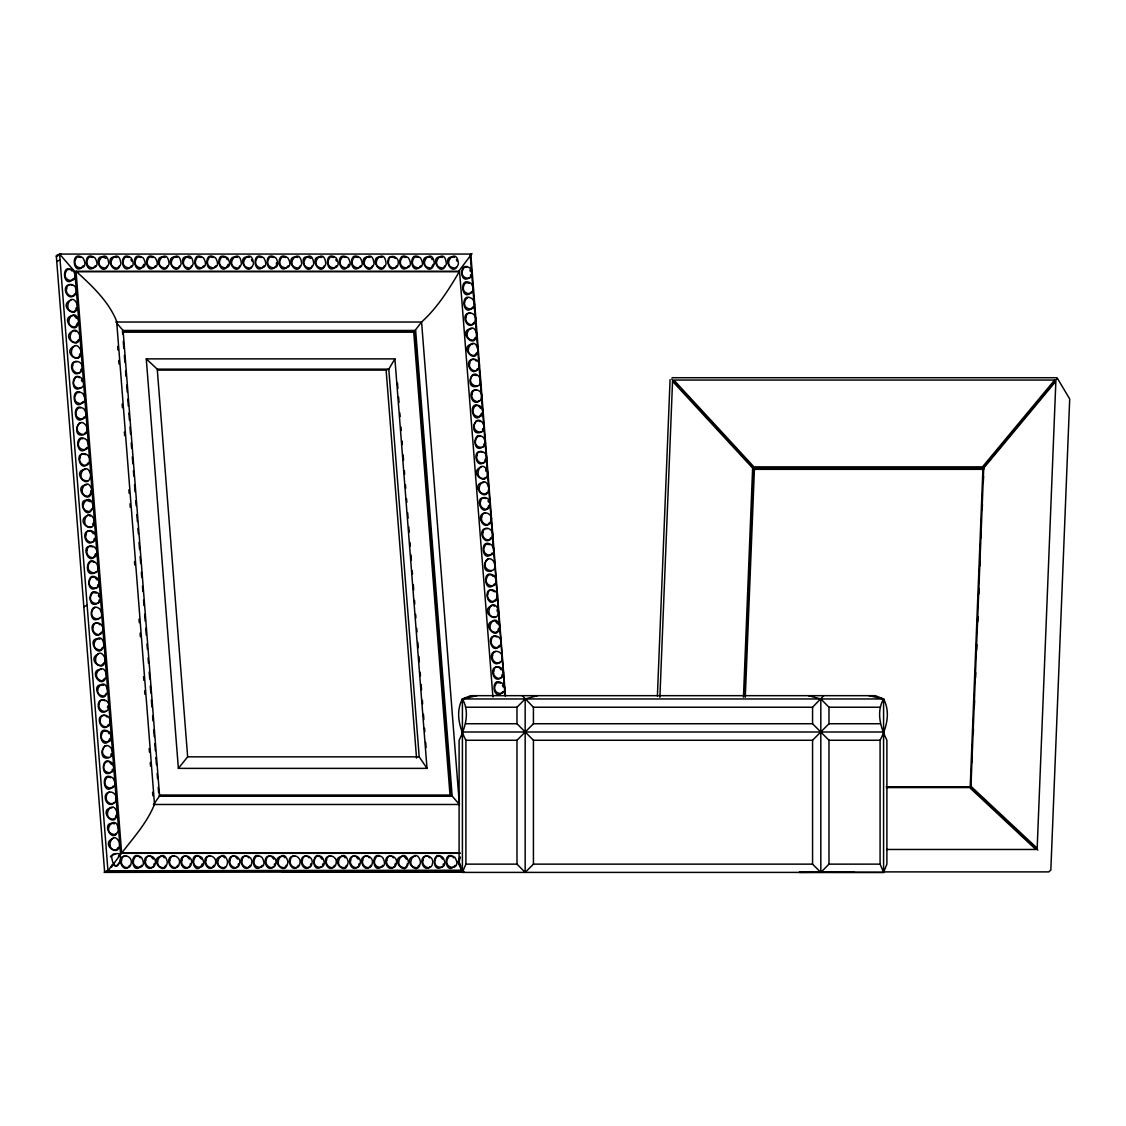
<?xml version="1.0" encoding="UTF-8"?>
<svg xmlns="http://www.w3.org/2000/svg" width="1126" height="1126" viewBox="0 0 1126 1126"><rect width="100%" height="100%" fill="white"/><g stroke="black" fill="none" stroke-linecap="round" stroke-linejoin="round"><path stroke-width="1.5" d="M276.433 264.329L276.475 262.738M90.699 492.315L90.742 490.725M107.589 707.649L107.632 706.058M657.401 695.981L670.069 379.617M659.892 697.261L672.546 381.292L752.632 468.106L743.47 697.149M744.427 695.727L753.547 467.811L671.729 379.11M745.285 697.247L754.406 469.331L753.547 467.811L982.97 467.811L1056.695 379.11M1037.834 850.144L970.204 786.891L982.97 467.811L983.828 469.331L754.406 469.331M971.048 788.411L971.189 784.906M972.104 762.119L972.315 756.855M973.23 734.068L973.441 728.803M974.356 706.016L974.553 700.752M975.468 677.965L975.679 672.701M976.594 649.913L976.805 644.649M977.72 621.862L977.931 616.598M978.846 593.81L979.057 588.546M979.958 565.759L980.169 560.495M981.084 537.707L981.295 532.443M982.21 509.656L982.421 504.392M983.336 481.604L983.547 476.34M143.832 264.329C136.007 280.881 127.829 248.396 143.241 257.924C151.982 272.816 127.914 269.438 137.344 256.939M228.212 264.329C220.4 280.881 212.223 248.396 227.635 257.924C236.376 272.816 212.307 269.438 221.723 256.939L225.411 257.418M348.779 264.329C340.967 280.881 332.775 248.396 348.187 257.924C356.928 272.816 332.874 269.438 342.29 256.939M433.172 264.329L431.216 268.058C415.184 267.256 432.722 244.581 434.312 263.85C428.584 280.191 415.536 253.491 430.357 257.418M470.386 276.208L470.752 274.73M481.604 413.158C473.779 429.696 465.685 397.182 481.055 406.753C489.74 421.673 465.756 418.253 475.186 405.768M482.449 430.019L482.815 428.542M483.659 445.403L484.011 443.911M484.856 460.787L485.222 459.295M488.839 505.433C483.364 520.733 472.033 493.934 486.066 498.522M498.128 629.969L498.494 628.491M501.746 676.107L502.112 674.629M75.864 309.242L76.23 307.75M77.441 323.134L75.47 326.864M79.482 355.38L79.847 353.888M80.692 370.764L81.058 369.272M92.754 524.561L93.12 523.083M93.951 539.945L94.317 538.467M95.527 553.837C90.01 569.165 78.623 542.366 92.726 546.926M97.568 586.083L97.934 584.605M98.778 601.467L99.144 599.989M109.996 738.403C102.142 754.983 93.993 722.498 109.419 732.013C118.146 746.918 94.021 743.554 103.508 731.041M110.841 755.279L111.207 753.787M112.051 770.648L112.417 769.171M115.668 816.8L116.034 815.308M111.558 856.337C115.485 884.473 130.095 841.896 110.432 856.802L113.149 854.085L115.64 853.93M153.713 865.289L154.079 863.811M189.872 865.289L190.252 863.811M202.3 863.811C194.418 880.377 186.367 847.864 201.751 857.421C210.421 872.354 186.367 868.948 195.854 856.45M238.107 865.289L238.473 863.811M274.265 865.289L274.631 863.811M310.438 865.289L310.804 863.811M322.486 865.289L322.866 863.811M358.659 865.289L359.025 863.811M394.832 865.289L395.198 863.811M406.88 865.289L407.246 863.811M443.053 865.289L443.419 863.811M394.902 358.87L427.007 768.368L178.372 768.368L146.267 358.87L394.902 358.87L388.794 369.145L386.119 370.102L157.837 370.102M869.005 695.671L883.586 698.965L883.586 872.397L880.082 864.135L880.082 740.261C886.711 727.678 890.68 712.195 883.586 698.965L462.406 698.965C470.035 712.139 465.39 727.565 459.098 740.261L459.098 864.135L462.406 872.397L883.586 872.397L886.894 864.135L886.894 740.261C880.588 727.565 875.958 712.139 883.586 698.965L875.324 695.671L470.654 695.671L462.406 698.965C455.312 712.195 459.281 727.678 465.911 740.261L465.911 864.135L462.406 872.397L462.406 698.965L476.974 695.671M83.183 265.806C73.359 278.375 69.516 248.466 82.958 257.924C91.699 272.816 67.644 269.438 77.061 256.939L80.734 257.418M95.246 265.806C85.407 278.375 81.565 248.466 95.02 257.924C103.761 272.816 79.693 269.438 89.109 256.939M107.294 265.806L105.717 268.058C89.672 267.256 107.209 244.581 108.8 263.85C101.593 281.444 90.559 250.014 105.928 258.389M119.356 265.806L117.766 268.058M131.404 265.806C121.355 278.319 118.061 248.536 131.179 257.924C139.92 272.816 115.865 269.438 125.282 256.939L128.955 257.418M155.515 265.806C145.69 278.375 141.848 248.466 155.289 257.924C164.044 272.816 139.976 269.438 149.392 256.939L153.08 257.418M167.577 265.806L166.001 268.058M179.625 265.806L178.049 268.058C162.003 267.256 179.541 244.581 181.131 263.85C175.417 280.191 162.369 253.491 177.19 257.418M191.687 265.806L190.111 268.058C174.066 267.256 191.603 244.581 193.193 263.85C185.987 281.444 174.952 250.014 190.322 258.389M203.75 265.806C193.911 278.375 190.069 248.466 203.524 257.924C212.265 272.816 188.197 269.438 197.613 256.939L201.301 257.418M215.798 265.806C205.974 278.375 202.131 248.466 215.573 257.924C224.313 272.816 200.259 269.438 209.675 256.939L213.349 257.418M239.908 265.806L238.332 268.058C222.286 267.256 239.824 244.581 241.414 263.85C235.686 280.191 222.652 253.491 237.459 257.418M264.019 265.806C253.969 278.319 250.676 248.536 263.794 257.924C272.534 272.816 248.48 269.438 257.896 256.939L261.57 257.418M276.081 265.806C266.257 278.375 262.414 248.466 275.856 257.924C284.596 272.816 260.528 269.438 269.959 256.939L273.632 257.418M288.129 265.806C278.305 278.375 274.462 248.466 287.904 257.924C296.659 272.816 272.591 269.438 282.007 256.939L285.68 257.418M300.192 265.806L298.601 268.058C282.57 267.256 300.107 244.581 301.698 263.85C295.969 280.191 282.922 253.491 297.743 257.418M312.24 265.806L310.663 268.058C294.618 267.256 312.155 244.581 313.746 263.85C306.553 281.444 295.519 250.014 310.875 258.389M324.302 265.806L322.726 268.058C306.68 267.256 324.218 244.581 325.808 263.85C320.08 280.191 307.032 253.491 321.853 257.418M336.364 265.806C326.526 278.375 322.683 248.466 336.139 257.924C344.88 272.816 320.811 269.438 330.228 256.939L333.915 257.418M360.475 265.806C350.636 278.375 346.794 248.466 360.25 257.924C368.99 272.816 344.922 269.438 354.338 256.939L358.026 257.418M372.523 265.806L370.947 268.058M384.585 265.806L382.995 268.058C366.963 267.256 384.487 244.581 386.091 263.85C380.363 280.191 367.315 253.491 382.136 257.418M396.634 265.806C388.118 277.925 383.023 249.817 395.268 258.389M408.696 265.806C398.857 278.375 395.029 248.466 408.471 257.924C417.211 272.816 393.143 269.438 402.573 256.939L406.247 257.418M420.744 265.806C410.92 278.375 407.077 248.466 420.519 257.924C429.259 272.816 405.205 269.438 414.621 256.939M444.854 265.806L443.278 268.058C427.233 267.256 444.77 244.581 446.36 263.85C440.646 280.191 427.599 253.491 442.419 257.418M471.597 291.592C461.773 304.147 458 274.209 471.414 283.71C480.098 298.629 456.114 295.209 465.531 282.725M472.807 306.976C462.969 319.531 459.211 289.593 472.624 299.094C481.295 314.013 457.325 310.593 466.741 298.108M474.004 322.36C467.937 333.099 459.042 311.93 470.386 313.338M475.214 337.73L473.624 339.982M476.425 353.114L474.834 355.366M477.621 368.498C471.555 379.251 462.659 358.068 474.004 359.476M489.683 522.309C484.419 532.274 474.834 514.413 484.799 513.076M490.894 537.679C484.827 548.432 475.918 527.264 487.262 528.657M492.09 553.063C482.266 565.618 478.508 535.68 491.907 545.181C500.591 560.101 476.608 556.68 486.038 544.196M494.511 583.831C484.673 596.386 480.915 566.448 494.328 575.949C502.998 590.869 479.029 587.448 488.445 574.964M495.707 599.201C487.206 611.319 482.181 583.184 494.37 591.783M499.325 645.353C492.189 656.852 484.771 632.15 496.918 636.95M502.942 691.491C493.118 704.046 489.36 674.108 502.773 683.609C511.443 698.528 487.474 695.108 496.89 682.623M73.443 278.474C63.577 291.071 59.777 261.133 73.232 270.592C81.959 285.497 57.834 282.133 67.321 269.621L69.812 269.466M74.654 293.858C69.362 303.851 59.706 285.99 69.742 284.625M78.271 339.996L76.681 342.248M83.099 401.518C73.232 414.115 69.432 384.177 82.888 393.636C91.614 408.555 67.49 405.177 76.976 392.664M84.309 416.901C74.429 429.499 70.628 399.561 84.084 409.02C92.811 423.925 68.7 420.561 78.173 408.048M84.844 433.552L85.506 432.285M86.716 447.655C76.85 460.252 73.049 430.315 86.505 439.773C95.231 454.693 71.107 451.315 80.593 438.802M87.927 463.039C80.734 474.581 73.289 449.851 85.492 454.637M90.333 493.807L88.743 496.059M91.544 509.177L89.953 511.443M101.185 632.235C95.091 643.016 86.139 621.819 97.554 623.213M102.396 647.605L100.805 649.857M103.606 662.989L102.016 665.241M104.802 678.373L102.002 680.991C87.631 676.585 105.605 658.907 106.308 676.43C101.636 691.448 87.617 669.308 101.171 669.351M106.013 693.757L104.422 696.009M108.434 724.511C102.325 735.292 93.374 714.109 104.788 715.503M113.247 786.032C103.381 798.63 99.581 768.692 113.036 778.15C121.763 793.07 97.638 789.692 107.125 777.179M118.075 847.554L116.485 849.806M119.272 862.91L116.555 865.781L112.361 864.754L107.969 871.003L463.11 870.989M129.603 865.289C123.494 876.07 114.599 854.859 125.985 856.267M141.651 865.289C131.784 877.872 128.054 847.92 141.468 857.421C150.138 872.354 126.084 868.948 135.584 856.45M165.761 865.289L164.171 867.541M177.824 865.289C171.715 876.07 162.82 854.859 174.206 856.267M213.982 865.289C207.874 876.07 198.992 854.859 210.379 856.267M250.155 865.289C244.046 876.07 235.165 854.859 246.552 856.267M262.217 865.289C252.337 877.872 248.607 847.92 262.034 857.421C270.69 872.354 246.65 868.948 256.137 856.45M286.328 865.289L284.723 867.541M298.376 865.289C292.267 876.07 283.386 854.859 294.773 856.267M334.549 865.289C328.44 876.07 319.545 854.859 330.931 856.267M346.597 865.289L345.006 867.541M370.707 865.289C364.599 876.07 355.717 854.859 367.104 856.267M382.77 865.289C372.903 877.872 369.173 847.92 382.587 857.421C391.257 872.354 367.203 868.948 376.689 856.45M418.942 865.289L417.338 867.541M455.101 865.289C445.234 877.872 441.505 847.92 454.918 857.421C463.588 872.354 439.534 868.948 449.035 856.45M460.154 857.421L459.084 861.784L460.815 866.133M470.682 254.251L471.963 253.603L458.381 271.718L74.879 271.746L59.594 254.082L56.3 255.644L104.605 871.707L108.11 871.707M119.103 855.253L121.622 852.846L459.732 852.846M110.686 867.161L111.826 866.696C125.549 845.654 145.127 827.737 154.515 804.26L116.654 321.36C108.772 301.346 91.727 285.596 76.033 271.267L74.879 271.746L120.482 853.297L460.323 853.297M121.622 852.846L76.033 271.267L459.549 271.267C448.922 289.396 437.226 307.947 421.574 322.022L459.394 804.485L153.558 804.485L159.582 795.998L123.086 330.467L116.78 323.218M146.267 358.87L157.246 369.145L187.648 756.841L178.372 768.368M522.267 695.671L533.428 707.227L812.564 707.227L823.725 695.671M251.309 267.087L250.38 268.058C234.349 267.256 251.886 244.581 253.477 263.85C247.748 280.191 234.701 253.491 249.522 257.418M456.255 267.087L455.34 268.058C439.295 267.256 456.832 244.581 458.423 263.85C452.694 280.191 439.647 253.491 454.468 257.418M464.334 267.341C454.904 279.825 478.888 283.245 470.204 268.326C459.028 259.402 459 285.765 469.725 277.489M479.366 400.532C472.005 408.161 466.319 388.569 476.411 390.229M476.397 421.152C467.346 431.652 488.656 438.436 483.124 423.418C474.496 411.666 468.205 436.804 480.872 432.271M477.593 436.536C468.177 449.021 492.146 452.441 483.476 437.521C472.301 428.598 472.273 454.96 482.984 446.67M484.194 462.054C475.763 470.218 471.681 447.486 482.449 452.37M484.49 478.409L485.405 477.438M485.686 493.793L486.601 492.822M487.248 559.58C478.198 570.08 499.508 576.864 493.976 561.846C485.348 550.093 479.057 575.231 491.724 570.699M496.538 632.221L497.467 631.236M499.874 662.004C493.301 669.069 486.812 652.433 495.651 651.49M501.084 677.388C493.709 685.016 488.022 665.41 498.114 667.085M74.274 311.494L75.189 310.509M77.891 357.632L78.806 356.646M80.016 372.03C72.613 379.701 66.884 360.081 77.047 361.742M81.227 387.414C70.389 395.747 70.6 369.356 81.677 378.252C90.404 393.171 66.279 389.793 75.766 377.28L76.976 376.914M79.383 423.432C70.276 433.946 91.713 440.688 86.167 425.67C77.483 413.932 71.219 439.126 83.915 434.537M93.289 541.226C85.872 548.897 80.157 529.262 90.305 530.923M95.696 571.98C82.944 580.65 86.223 551.219 97.019 564.098C102.579 579.116 81.128 572.374 90.235 561.86L91.459 561.48M91.445 577.23C81.959 589.742 106.083 593.12 97.357 578.201C86.139 569.306 86.139 595.696 96.906 587.364M92.656 592.614C83.169 605.126 107.294 608.49 98.567 593.585C87.335 584.69 87.349 611.08 98.117 602.748M93.852 607.998C84.38 620.496 108.49 623.874 99.778 608.969C88.546 600.059 88.56 626.464 99.313 618.118M104.718 746.425C95.611 756.939 117.048 763.681 111.488 748.663C102.804 736.925 96.554 762.119 109.25 757.531M105.914 761.795C96.442 774.308 120.552 777.686 111.826 762.766C100.608 753.871 100.622 780.262 111.375 771.929M113.796 802.697C107.195 809.791 100.65 793.126 109.546 792.197M114.078 819.052L114.993 818.067M115.274 834.436L116.203 833.451M153.037 866.57C145.62 874.226 139.976 854.578 150.096 856.267M189.21 866.57C181.793 874.226 176.135 854.578 186.269 856.267M224.454 867.541L225.369 866.57M237.431 866.57C230.014 874.226 224.37 854.578 234.489 856.267M273.604 866.57C266.186 874.226 260.528 854.578 270.662 856.267M316.42 856.45C306.919 868.948 330.974 872.354 322.317 857.421C311.114 848.483 311.072 874.888 321.825 866.57M309.763 866.57C302.345 874.226 296.701 854.578 306.821 856.267M357.984 866.57C350.58 874.226 344.922 854.578 355.042 856.267M394.156 866.57C386.739 874.226 381.095 854.578 391.215 856.267M405.29 867.541L406.219 866.57M436.972 856.45C427.486 868.948 451.54 872.354 442.87 857.421C431.68 848.483 431.624 874.888 442.377 866.57M430.329 866.57C422.912 874.226 417.253 854.578 427.387 856.267M459.943 856.872L457.93 862.206L460.745 867.541M808.454 695.671L820.826 698.965L828.989 707.227L828.989 723.737L812.564 740.261L533.428 740.261L516.989 723.737L516.989 707.227L525.166 698.965L537.524 695.671M516.989 740.261L533.428 723.737L812.564 723.737L828.989 740.261L828.989 864.135L820.826 872.397L812.564 864.135L533.428 864.135L525.166 872.397L516.989 864.135L516.989 740.261L465.911 740.261M60.734 253.603L56.37 256.475L60.255 254.082M477.255 386.119C464.588 390.666 470.865 365.486 479.507 377.266C485.039 392.284 463.729 385.5 472.765 375.014L476.411 375.465M105.633 711.393C96.681 716.361 95.133 695.995 104.788 700.724M56.75 261.457L60.044 259.895M83.831 606.773L87.11 605.211M118.413 856.224L119.553 855.774M109.095 870.539L107.969 871.003L59.594 254.082L470.809 254.054L505.433 695.727M462.336 870.229L108.096 870.806L104.141 872.383L463.645 871.791M458.381 271.718L459.549 271.267L492.921 696.938M112.361 864.754L113.515 864.318M304.076 853.269L305.216 852.846M304.893 853.269L306.047 852.846M305.399 870.975L306.553 870.539M104.605 871.707L108.096 870.806M153.558 804.485L154.515 804.26M89.081 256.798L92.796 257.418M137.302 256.798L141.017 257.418M117.808 268.199C101.72 267.031 119.286 244.708 120.862 263.85C115.133 280.191 102.086 253.491 116.907 257.418M166.029 268.199C149.941 267.031 167.507 244.708 169.083 263.85C163.354 280.191 150.307 253.491 165.128 257.418M70.952 300.009C56.764 305.836 79.102 321.67 77.117 304.104C70.6 289.889 61.451 312.704 74.288 311.649M342.262 256.798L345.964 257.418M414.593 256.798L418.295 257.418M370.975 268.199C354.901 267.031 372.453 244.708 374.029 263.85C368.301 280.191 355.267 253.491 370.074 257.418M75.498 327.033C61.015 327.131 74.302 304.119 78.609 321.079C76.695 338.644 58.383 316.589 73.429 315.604M73.359 330.777C59.185 336.604 81.508 352.424 79.524 334.872C73.007 320.643 63.858 343.472 76.695 342.417M464.278 267.186L466.769 267.186M74.569 346.161C60.382 351.974 82.719 367.808 80.734 350.256C74.217 336.027 65.069 358.856 77.905 357.786M465.488 282.57L469.176 283.189M466.685 297.954L467.923 297.743M76.948 392.51L79.453 392.51M78.158 407.894L80.664 407.879M473.68 340.136C459.281 340.193 472.498 317.236 476.777 334.211C474.876 351.748 456.621 329.693 471.583 328.708M474.89 355.52C460.492 355.577 473.708 332.62 477.987 349.581C476.073 367.118 457.818 345.077 472.793 344.092M79.369 423.263L80.593 423.052M80.565 438.647L83.071 438.647M475.13 405.613L477.621 405.613M87.561 480.83C73.077 480.929 86.364 457.93 90.671 474.89C88.757 492.442 70.445 470.401 85.492 469.401M476.34 420.997L477.565 420.786M88.757 496.214C74.274 496.313 87.575 473.3 91.882 490.274C89.953 507.826 71.656 485.785 86.688 484.785M477.537 436.367L480.028 436.381M89.967 511.598C73.852 510.458 91.516 488.065 93.05 507.249C85.773 524.829 74.809 493.371 90.193 501.76M87.842 515.342C73.654 521.169 95.992 536.989 94.007 519.438C87.49 505.208 78.327 528.038 91.178 526.982M481.182 466.924C467.065 472.751 489.331 488.585 487.347 471.034C480.858 456.804 471.766 479.592 484.532 478.564M485.742 493.948C471.344 494.004 484.56 471.048 488.839 488.008C486.925 505.546 468.669 483.504 483.645 482.519M91.431 577.075L93.922 577.075M92.628 592.459L96.343 593.064M93.838 607.843L95.077 607.632M485.982 544.041L489.683 544.66M487.192 559.425L488.417 559.214M488.388 574.795L490.88 574.809M100.819 650.026C84.703 648.872 102.367 626.492 103.902 645.662C98.117 662.004 85.126 635.275 99.975 639.202M98.694 653.77C84.506 659.597 106.843 675.417 104.859 657.865C98.342 643.636 89.193 666.465 102.03 665.41M492.034 605.352C477.917 611.179 500.183 627.013 498.199 609.462C491.71 595.232 482.618 618.019 495.384 616.992M104.436 696.164C88.335 695.024 105.985 672.644 107.519 691.814C101.734 708.141 88.743 681.413 103.592 685.354M496.594 632.376C482.195 632.432 495.412 609.476 499.691 626.436C497.791 643.973 479.521 621.932 494.497 620.947M103.493 730.887L107.209 731.492M104.69 746.257L105.928 746.045M496.833 682.469L500.535 683.088M105.9 761.64L108.406 761.64M107.111 777.024L110.827 777.63M114.092 819.207C99.609 819.306 112.896 796.293 117.203 813.268C115.288 830.819 96.977 808.778 112.023 807.778M115.302 834.591C99.187 833.451 116.851 811.058 118.371 830.242C112.586 846.569 99.609 819.841 114.444 823.782M113.163 838.335C98.975 844.162 121.312 859.982 119.328 842.431C112.811 828.201 103.662 851.031 116.499 849.975M135.542 856.267L138.048 856.267M195.825 856.267L198.317 856.267M164.199 867.724C149.758 867.794 163.073 844.796 167.324 861.784C165.367 879.322 147.14 857.238 162.158 856.267M256.109 856.267L258.6 856.267M224.482 867.724C210.027 867.794 223.356 844.796 227.607 861.784C225.636 879.322 207.423 857.238 222.427 856.267M316.378 856.267L318.883 856.267M284.765 867.724C270.31 867.794 283.639 844.796 287.89 861.784C285.92 879.322 267.692 857.238 282.71 856.267M376.661 856.267L379.166 856.267M345.035 867.724C330.594 867.794 343.909 844.796 348.159 861.784C346.203 879.322 327.976 857.238 342.994 856.267M436.944 856.267L439.436 856.267M448.993 856.267L451.498 856.267M405.318 867.724C390.877 867.794 404.192 844.796 408.442 861.784C406.486 879.322 388.259 857.238 403.277 856.267M417.38 867.724C402.925 867.794 416.24 844.796 420.505 861.784C418.534 879.322 400.307 857.238 415.325 856.267M854.24 872.087L799.108 872.354L883.91 872.397M115.739 322.022L421.574 322.022L414.185 331.579A4.588 1.084 -48.6 0 0 413.735 332.184L450.02 795.04A4.588 2.013 44.3 0 0 450.555 795.632L452.145 795.998L459.394 804.485M413.735 332.184L123.269 332.184A4.588 2.013 44.3 0 1 122.79 331.579L123.086 330.467L415.649 330.467L452.145 795.998L159.582 795.998M157.246 369.145L388.794 369.145L419.196 756.841L427.007 768.368M672.095 377.717L1057.047 377.717L1069.7 398.956L1050.84 869.99L1048.827 871.89L883.586 871.89M465.911 707.227L516.989 707.227M828.989 707.227L880.082 707.227M465.911 723.737L516.989 723.737M828.989 723.737L880.082 723.737M462.406 731.999L883.586 731.999M828.989 740.261L880.082 740.261M187.648 756.841L419.196 756.841M886.134 786.891L970.204 786.891M887.021 787.567L969.641 787.567L1035.836 849.468L886.697 849.468M159.554 795.04L450.02 795.04M158.921 796.166L451.287 796.166L414.804 330.889L122.438 330.889L122.72 334.394M465.911 864.135L516.989 864.135M828.989 864.135L880.082 864.135M282.063 871.707L463.842 871.707M71.008 284.836L72.233 285.455M74.626 330.988L75.85 331.593M78.243 377.126L79.467 377.731M89.109 515.553L90.319 516.158M92.726 561.691L93.937 562.31M478.817 420.997L480.028 421.617M493.301 605.563L494.497 606.182M71.022 270.071L72.092 271.042M74.64 316.209L76.582 318.461M91.53 531.542L93.472 533.794M95.147 577.68L97.089 579.932M98.764 623.832L99.834 624.803M105.999 716.108L107.083 717.093M109.616 762.26L111.558 764.498M475.2 360.095L476.284 361.066M478.831 406.233L480.76 408.485M492.09 575.414L493.16 576.399M495.707 621.566L497.636 623.818M499.325 667.704L501.253 669.956M452.708 856.872L453.778 857.857M440.646 856.872L442.588 859.138M428.598 856.872L429.668 857.857M404.487 856.872L406.416 859.138M392.425 856.872L393.495 857.857M368.315 856.872L369.384 857.857M356.252 856.872L358.195 859.138M344.204 856.872L345.274 857.857M320.094 856.872L322.022 859.138M308.031 856.872L309.101 857.857M283.921 856.872L284.991 857.857M271.873 856.872L273.801 859.138M247.762 856.872L248.832 857.857M235.7 856.872L237.628 859.138M223.638 856.872L224.721 857.857M199.527 856.872L201.47 859.138M187.479 856.872L189.407 859.138M163.369 856.872L164.438 857.857M151.306 856.872L153.249 859.138M139.258 856.872L140.328 857.857M431.441 258.389L432.3 259.67M226.481 258.389L227.353 259.67M108.279 732.463L109.152 733.744M456.41 259.67L457.015 261.148M335.858 259.67L336.463 261.148M251.464 259.67L252.069 261.148M130.912 259.67L131.517 261.148M81.41 379.983L82.015 381.475M98.3 595.316L98.891 596.794M469.908 270.057L470.499 271.549M485.587 470.006L486.179 471.498M487.994 500.774L488.585 502.252M502.463 685.34L503.069 686.818M497.03 609.926L497.326 611.517M470.218 254.912L505.152 695.84M397.492 383.164L397.914 388.414M398.59 397.182L399.012 402.432M399.829 412.946L400.11 416.451M400.926 426.965L401.208 430.47M402.024 440.984L402.306 444.488M403.122 455.003L403.544 460.252M404.361 470.767L404.642 474.271M405.459 484.785L405.74 488.29M406.556 498.79L406.838 502.295M407.668 512.809L408.076 518.073M408.766 526.827L409.174 532.091M409.991 542.591L410.272 546.096M410.962 554.865L411.37 560.115M412.2 570.629L412.468 574.133M413.298 584.647L413.706 589.897M414.523 600.411L414.804 603.916M415.635 614.43L415.902 617.935M416.733 628.449L417 631.953M417.83 642.453L418.239 647.717M418.928 656.472L419.336 661.736M420.167 672.25L420.434 675.755M421.124 684.509L421.532 689.759M422.363 700.273L422.63 703.778M423.46 714.292L423.869 719.542M424.558 728.311L424.826 731.816M425.656 742.33L426.064 747.58M386.119 370.102L416.536 758.094M123.269 341.389L123.818 348.384M124.367 355.38L124.916 362.375M125.591 371.116L126.013 376.365M126.689 385.12L127.238 392.115M127.787 399.111L128.336 406.106M128.885 413.101L129.434 420.097M129.983 427.092L130.532 434.087M131.221 442.842L131.629 448.078M132.319 456.832L132.868 463.828M133.417 470.823L133.825 476.073M134.515 484.813L135.064 491.809M135.739 500.563L136.162 505.813M136.837 514.554L137.386 521.549M137.935 528.544L138.357 533.794M139.033 542.535L139.582 549.53M140.131 556.525L140.68 563.535M141.369 572.275L141.777 577.525M142.467 586.266L142.875 591.516M143.565 600.257L143.973 605.506M144.663 614.261L145.212 621.256M145.761 628.252L146.31 635.247M146.985 643.988L147.407 649.238M148.083 657.978L148.505 663.228M149.181 671.983L149.73 678.978M150.279 685.973L150.828 692.969M151.377 699.964L151.926 706.959M152.615 715.7L153.023 720.95M153.713 729.704L154.262 736.7M154.811 743.695L155.36 750.69M155.909 757.685L156.458 764.681M157.133 773.421L157.556 778.671M158.231 787.426L158.653 792.662M117.653 346.484L117.92 349.989M118.751 360.475L119.018 363.965M122.171 404.178L122.453 407.668M124.367 432.145L124.648 435.635M128.885 489.838L129.166 493.329M129.983 503.815L130.264 507.319M134.515 561.508L134.782 564.999M139.033 619.187L139.3 622.678M140.131 633.178L140.398 636.669M143.551 676.881L143.832 680.371M144.649 690.857L144.93 694.362M149.181 748.551L149.448 752.041M150.265 762.527L150.546 766.032M152.601 792.254L152.869 795.744M820.826 698.965L820.826 872.397M812.564 707.227L812.564 723.737M812.564 740.261L812.564 864.135M533.428 707.227L533.428 723.737M533.428 740.261L533.428 864.135M525.166 698.965L525.166 872.397M388.569 260.669C386.598 267.228 397.309 271.957 398.14 263.85C400.11 257.305 389.399 252.576 388.569 260.669M466.009 317.222C464.011 323.767 474.693 328.525 475.538 320.417C477.523 313.873 466.84 309.115 466.009 317.222M469.626 363.36C467.628 369.905 478.311 374.662 479.155 366.555C481.14 360.01 470.457 355.253 469.626 363.36M472.033 394.128C470.035 400.673 480.718 405.43 481.562 397.323C483.561 390.778 472.878 386.021 472.033 394.128M476.861 455.65C474.862 462.195 485.545 466.952 486.39 458.845C488.388 452.3 477.691 447.543 476.861 455.65M480.478 501.788C478.48 508.333 489.163 513.09 490.007 504.983C492.006 498.438 481.309 493.681 480.478 501.788M481.675 517.172C479.69 523.717 490.373 528.474 491.217 520.367C493.202 513.822 482.519 509.065 481.675 517.172M482.885 532.556C480.886 539.087 491.583 543.858 492.414 535.751C494.413 529.206 483.73 524.435 482.885 532.556M487.713 594.078C485.714 600.622 496.397 605.38 497.242 597.273C499.24 590.728 488.543 585.97 487.713 594.078M491.33 640.215C489.331 646.76 500.014 651.518 500.859 643.41C502.858 636.866 492.161 632.108 491.33 640.215M492.526 655.599C490.542 662.144 501.225 666.902 502.069 658.794C504.054 652.25 493.371 647.492 492.526 655.599M493.737 670.969C491.738 677.514 502.435 682.286 503.266 674.178C505.264 667.634 494.581 662.862 493.737 670.969M66.575 288.735C64.576 295.308 75.315 300.023 76.16 291.916C78.144 285.342 67.419 280.641 66.575 288.735M72.599 365.64C70.6 372.213 81.339 376.914 82.184 368.821C84.183 362.248 73.443 357.547 72.599 365.64M79.833 457.93C77.849 464.503 88.588 469.204 89.433 461.097C91.417 454.524 80.678 449.823 79.833 457.93M85.872 534.836C83.873 541.409 94.612 546.11 95.457 538.003C97.455 531.43 86.716 526.729 85.872 534.836M87.068 550.206C85.083 556.779 95.823 561.494 96.667 553.387C98.652 546.814 87.912 542.113 87.068 550.206M93.106 627.112C91.107 633.685 101.847 638.386 102.691 630.293C104.69 623.72 93.951 619.019 93.106 627.112M99.13 704.017C97.146 710.59 107.885 715.291 108.729 707.198C110.714 700.611 99.975 695.91 99.13 704.017M100.341 719.401C98.342 725.974 109.081 730.675 109.926 722.568C111.924 715.995 101.185 711.294 100.341 719.401M106.365 796.307C104.38 802.88 115.119 807.581 115.964 799.474C117.948 792.901 107.209 788.2 106.365 796.307M121.552 860.18C119.539 866.753 130.264 871.482 131.109 863.375C133.135 856.802 122.41 852.072 121.552 860.18M145.676 860.18C143.649 866.753 154.375 871.482 155.233 863.375C157.246 856.802 146.521 852.072 145.676 860.18M169.787 860.18C167.774 866.753 178.485 871.482 179.344 863.375C181.356 856.802 170.631 852.072 169.787 860.18M181.835 860.18C179.822 866.753 190.547 871.482 191.392 863.375C193.405 856.802 182.694 852.072 181.835 860.18M205.945 860.18C203.933 866.753 214.658 871.482 215.502 863.375C217.515 856.802 206.804 852.072 205.945 860.18M230.056 860.18C228.043 866.753 238.768 871.482 239.613 863.375C241.626 856.802 230.914 852.072 230.056 860.18M242.118 860.18C240.105 866.753 250.816 871.482 251.675 863.375C253.688 856.802 242.963 852.072 242.118 860.18M266.229 860.18C264.216 866.753 274.927 871.482 275.786 863.375C277.798 856.802 267.087 852.072 266.229 860.18M290.339 860.18C288.326 866.753 299.037 871.482 299.896 863.375C301.909 856.802 291.198 852.072 290.339 860.18M302.401 860.18C300.389 866.753 311.1 871.482 311.958 863.375C313.971 856.802 303.246 852.072 302.401 860.18M326.512 860.18C324.499 866.753 335.21 871.482 336.069 863.375C338.082 856.802 327.356 852.072 326.512 860.18M350.622 860.18C348.61 866.753 359.321 871.482 360.179 863.375C362.192 856.802 351.467 852.072 350.622 860.18M362.671 860.18C360.658 866.753 371.383 871.482 372.227 863.375C374.24 856.802 363.529 852.072 362.671 860.18M386.781 860.18C384.768 866.753 395.493 871.482 396.338 863.375C398.351 856.802 387.64 852.072 386.781 860.18M422.954 860.18C420.941 866.753 431.652 871.482 432.511 863.375C434.523 856.802 423.812 852.072 422.954 860.18M983.702 468.106L970.964 786.314L1037.173 848.23L1055.864 381.292L983.702 468.106M1054.64 380.053L982.477 466.868L753.956 466.868L673.869 380.053L1054.64 380.053"/></g></svg>
